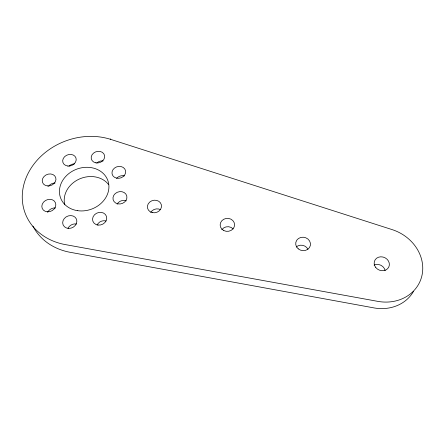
<?xml version="1.0" encoding="UTF-8"?>
<svg xmlns="http://www.w3.org/2000/svg" width="445" height="445" viewBox="0 0 445 445"><rect width="100%" height="100%" fill="white"/><g stroke="black" fill="none" stroke-linecap="round" stroke-linejoin="round"><path stroke-width="0.67" d="M110.744 139.391L392.095 229.598A41.546 36.501 23.6 0 1 422.194 274.381A41.546 36.501 23.6 0 1 378.667 301.515L66.794 244.861A63.029 53.378 -20.6 0 1 26.305 177.271A63.029 53.378 -20.6 0 1 110.744 139.391L110.566 138.868M32.952 226.166A61.377 52.36 -20.9 0 0 71.545 252.549L374.757 308.046A40.378 35.661 24.3 0 0 413.488 291.419M64.775 204.8A24.531 20.915 -20.9 0 1 79.104 179.135A24.531 20.915 -20.9 0 1 108.68 184.664M117.113 204.11A6.892 5.996 -18 0 1 126.269 200.856M116.896 178.134A6.753 5.779 -16.4 0 1 124.494 175.925M96.76 163.131A6.681 5.613 -17.4 0 1 103.168 160.918M68.942 166.291A6.72 5.59 -20 0 1 74.515 163.871M48.527 186.31A6.847 5.713 -22.9 0 1 55.058 183.034M47.726 212.209A7.003 5.924 -25 0 1 55.536 207.971M67.968 228.452A7.076 6.102 -25 0 1 76.54 224.013M97.082 225.075A7.025 6.141 -22 0 1 106.099 220.987M150.705 212.46A6.92 6.13 -14.4 0 1 160.695 209.745M221.838 229.698A7.025 6.38 -2.8 0 1 233.147 228.902M296.231 247.008A7.226 6.558 12.5 0 1 307.946 249.233M374.056 265.053A7.532 6.653 24.2 0 1 385.159 270.643M77.469 210.657A25.193 21.321 -20.5 0 0 108.168 181.46A25.193 21.321 -20.5 0 0 66.911 175.241A25.193 21.321 -20.5 0 0 77.469 210.657M117.819 203.849A7.076 6.119 -17.7 0 0 126.769 195.95A7.076 6.119 -17.7 0 0 115.222 193.575A7.076 6.119 -17.7 0 0 117.819 203.849M116.534 178.134A6.931 5.885 -16.1 0 0 125.562 170.746A6.931 5.885 -16.1 0 0 114.365 168.166A6.931 5.885 -16.1 0 0 116.534 178.134M95.786 162.82A6.859 5.718 -17.2 0 0 104.558 155.394A6.859 5.718 -17.2 0 0 93.444 153.191A6.859 5.718 -17.2 0 0 95.786 162.82M67.785 166.024A6.898 5.69 -19.7 0 0 75.962 157.969A6.898 5.69 -19.7 0 0 64.592 156.701A6.898 5.69 -19.7 0 0 67.785 166.024M47.537 185.932A7.031 5.818 -22.6 0 0 55.675 177.449A7.031 5.818 -22.6 0 0 44.094 176.448A7.031 5.818 -22.6 0 0 47.537 185.932M47.443 211.809A7.192 6.041 -24.6 0 0 55.464 202.803A7.192 6.041 -24.6 0 0 43.571 202.086A7.192 6.041 -24.6 0 0 47.443 211.809M68.686 228.407A7.27 6.23 -24.6 0 0 76.384 218.985A7.27 6.23 -24.6 0 0 64.23 218.584A7.27 6.23 -24.6 0 0 68.686 228.407M98.045 225.064A7.22 6.263 -21.6 0 0 106.427 216.264A7.22 6.263 -21.6 0 0 94.451 214.824A7.22 6.263 -21.6 0 0 98.045 225.064M152.285 212.599A7.109 6.252 -14.1 0 0 161.357 204.789A7.109 6.252 -14.1 0 0 149.715 202.075A7.109 6.252 -14.1 0 0 152.285 212.599M223.818 230.566A7.22 6.514 -2.8 0 0 234.587 224.731A7.22 6.514 -2.8 0 0 223.696 219.285A7.22 6.514 -2.8 0 0 223.818 230.566M298.239 248.838A7.431 6.703 12 0 0 310.349 245.495A7.431 6.703 12 0 0 300.67 237.485A7.431 6.703 12 0 0 298.239 248.838M375.741 267.473A7.754 6.809 23.5 0 0 388.808 267.022A7.754 6.809 23.5 0 0 380.764 256.804A7.754 6.809 23.5 0 0 375.741 267.473"/></g></svg>
